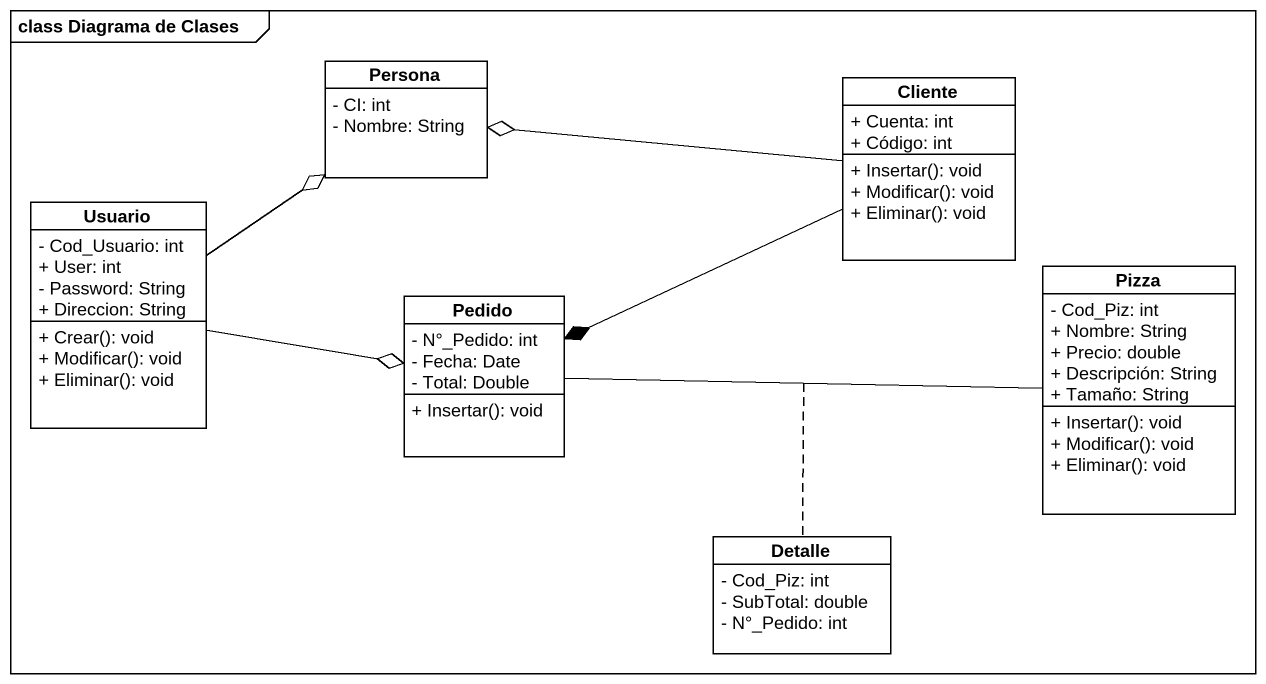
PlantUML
@startuml
mainframe class Diagrama de Clases
hide circle
hide empty members
skinparam classAttributeIconSize 0
class Persona {
  - CI: int
  - Nombre: String
}
class Cliente {
  + Cuenta: int
  + Código: int
  + Insertar(): void
  + Modificar(): void
  + Eliminar(): void
}
class Usuario {
  - Cod_Usuario: int
  + User: int
  - Password: String
  + Direccion: String
  + Crear(): void
  + Modificar(): void
  + Eliminar(): void
}
class Pedido {
  - N°_Pedido: int
  - Fecha: Date
  - Total: Double
  + Insertar(): void
}
class Pizza {
  - Cod_Piz: int
  + Nombre: String
  + Precio: double
  + Descripción: String
  + Tamaño: String
  + Insertar(): void
  + Modificar(): void
  + Eliminar(): void
}
class Detalle {
  - Cod_Piz: int
  - SubTotal: double
  - N°_Pedido: int
}
Cliente -left-o Persona
Cliente -left-* Pedido
Usuario -up-o Persona
Usuario -right-o Pedido
Pedido -right- Pizza
(Pedido, Pizza) .. Detalle
@enduml
